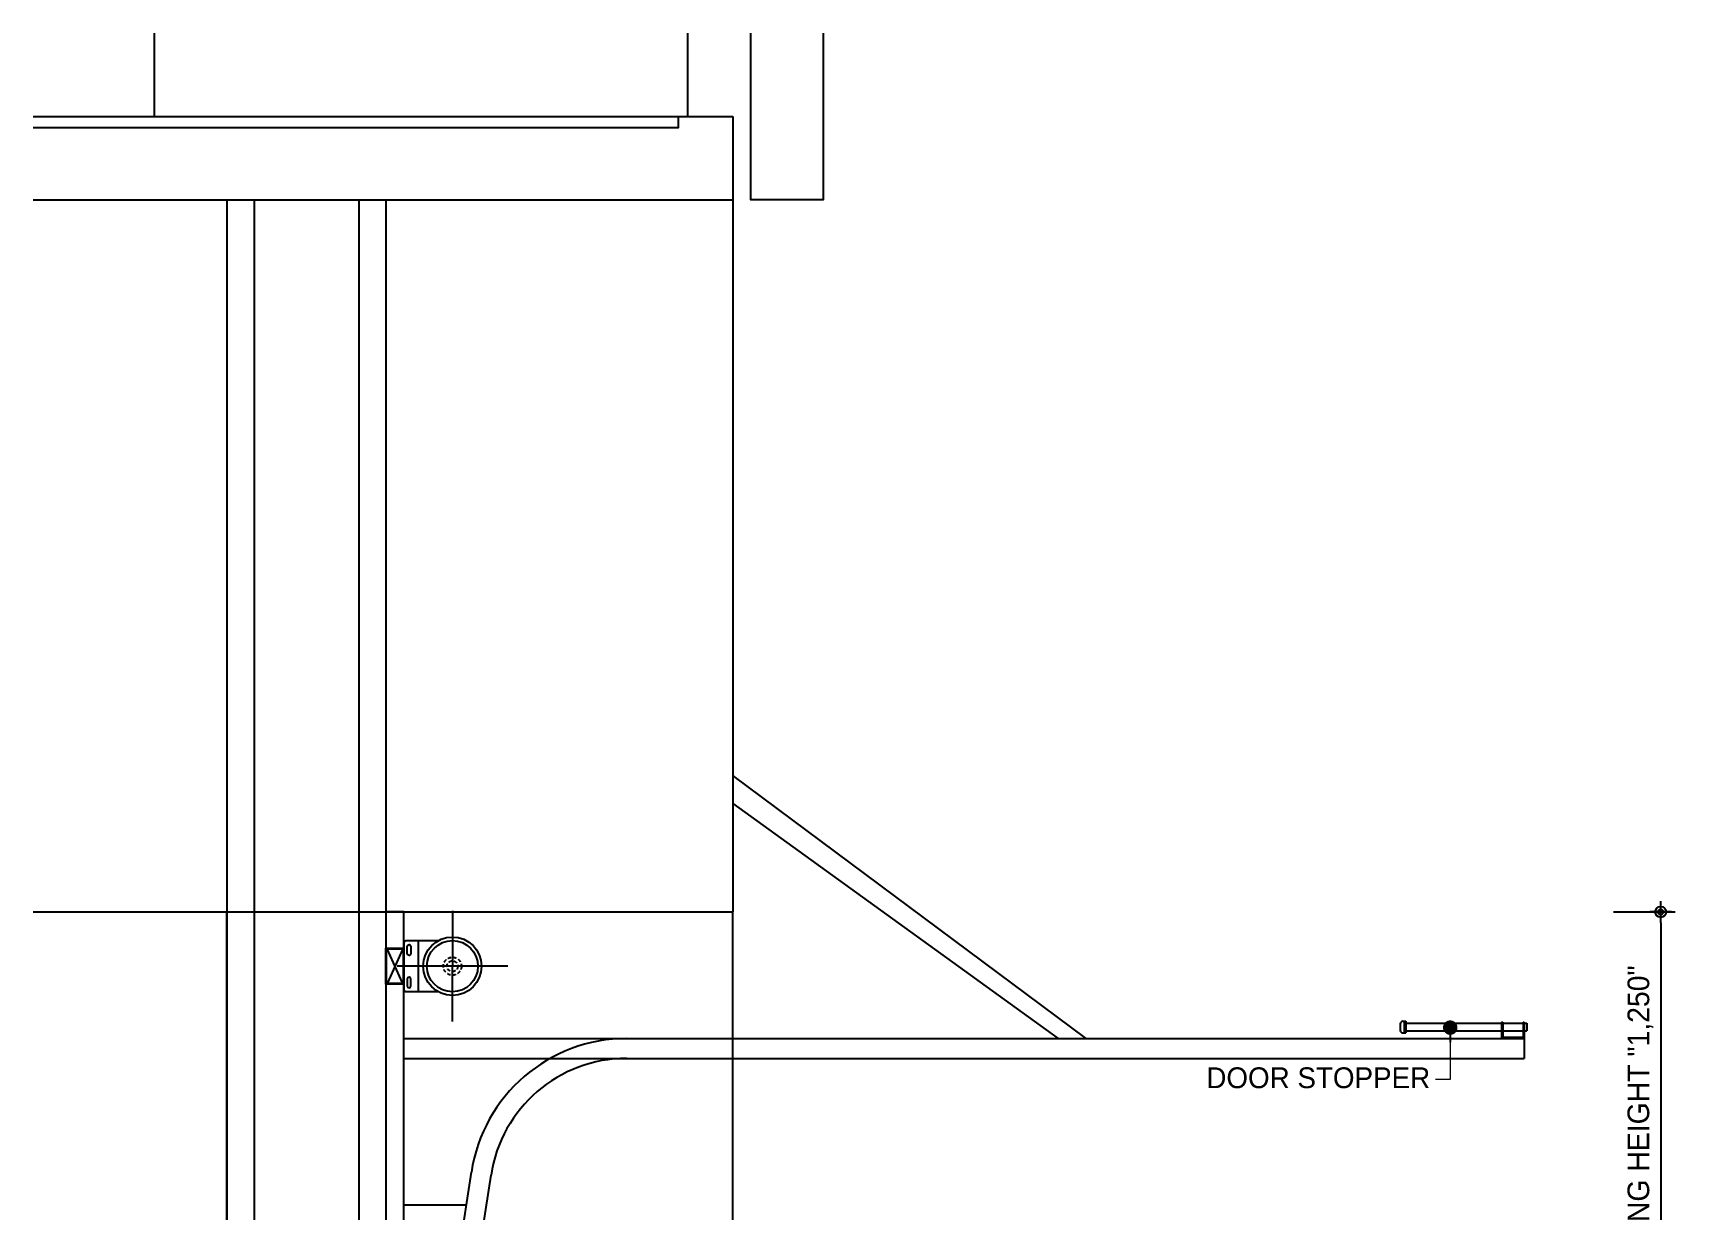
# Model space of a CAD drawing. Header units: millimetres. Extents: x 1448 to 104164, y -19509 to -89.
# Drawn here: x 33568 to 38155, y -4224 to -967 of the extents above; entities that cross this region are included whole.
import ezdxf

# ---------------------------------------------------------------- set-up
doc = ezdxf.new("R2010")
doc.units = ezdxf.units.MM
doc.header["$LTSCALE"] = 60
doc.header["$MEASUREMENT"] = 0
doc.header["$PDSIZE"] = -10
doc.linetypes.add('HID', pattern=[2.5, 1.5, -1])
doc.layers.get('0').update_dxf_attribs({"linetype": 'CONTINUOUS'})
doc.layers.get('Defpoints').update_dxf_attribs({"color": 171, "linetype": 'CONTINUOUS'})
for name, color, linetype in [('8', 8, 'CONTINUOUS'), ('[0]', 255, 'CONTINUOUS'), ('A-text', 3, 'CONTINUOUS'), ('A-판넬_내벽', 4, 'CONTINUOUS'), ('CON', 2, 'CONTINUOUS'), ('DIM', 7, 'CONTINUOUS'), ('ELE5', 7, 'CONTINUOUS'), ('ELE6', 8, 'CONTINUOUS'), ('FIN', 6, 'CONTINUOUS'), ('FIN(패널-200글라스울)', 4, 'CONTINUOUS'), ('ohdoor-1', 5, 'CONTINUOUS'), ('STEEL', 5, 'CONTINUOUS'), ('WALL-석고보드', 7, 'CONTINUOUS'), ('오버헤드 FR', 7, 'CONTINUOUS')]:
    doc.layers.add(name, color=color, linetype=linetype)
doc.styles.add('0T-OUT', font='H2GTRE.TTF')
doc.styles.add('휘츠', font='')
doc.styles.get('휘츠').set_extended_font_data('Dotum')
doc.dimstyles.new('MAIN', dxfattribs={"dimtxt": 1.5, "dimasz": 0.5, "dimexe": 1, "dimexo": 2, "dimgap": 1, "dimtad": 1, "dimdec": 0, "dimdsep": 46, "dimlunit": 6, "dimtxsty": '0T-OUT', "dimblk": 'DOT', "dimcen": 2.5, "dimdle": 2, "dimclrd": 256, "dimclre": 256, "dimclrt": 3, "dimadec": 0, "dimazin": 0, "dimtfac": 1, "dimtdec": 0, "dimtix": 1, "dimtmove": 2, "dimatfit": 3, "dimldrblk": 'DOT', "dimfxl": 1, "dimtvp": 1, "dimtolj": 1, "dimtzin": 0, "dimlwd": 0, "dimlwe": 0, "dimarcsym": 0})
doc.dimstyles.new('휘츠-M', dxfattribs={"dimscale": 100, "dimtxt": 3, "dimasz": 1.5, "dimexe": 2, "dimexo": 3, "dimgap": 1, "dimtad": 1, "dimdec": 0, "dimrnd": 0.25, "dimzin": 0, "dimdsep": 46, "dimlunit": 6, "dimtxsty": '휘츠', "dimblk": 'Z_DOT', "dimcen": 5, "dimclrd": 256, "dimclre": 256, "dimclrt": 3, "dimadec": 0, "dimazin": 0, "dimtm": 1e-09, "dimtfac": 1, "dimtdec": 0, "dimtix": 1, "dimtmove": 2, "dimatfit": 1, "dimldrblk": 'Z_DOT', "dimfxl": 1, "dimtolj": 1, "dimtzin": 0, "dimlwd": -1, "dimarcsym": 0})

# ---------------------------------------------------------------- blocks, each defined once
blk = doc.blocks.new('Z_DOT')
at = {"layer": 'DIM', "color": 0}
for p, q in [((-1, 0), (1, 0)), ((0, -1), (0, 1))]:
    blk.add_line(p, q, dxfattribs=at)
for radius in [0.5, 0.25]:
    blk.add_circle((0, 0), radius, dxfattribs=at)
blk = doc.blocks.new('*D113')
at = {"layer": 'Defpoints', "color": 0, "transparency": 16777216}
for p in [(37881.5, -3397.4), (37881.5, -4647.4), (38072, -4647.4)]:
    blk.add_point(p, dxfattribs=at)
at = {"layer": 'DIM', "lineweight": -2, "transparency": 16777216}
for p, q in [((37941.5, -3397.4), (38112, -3397.4)), ((37941.5, -4647.4), (38112, -4647.4))]:
    blk.add_line(p, q, dxfattribs=at)
at = {"layer": 'DIM', "transparency": 16777216}
blk.add_line((38072, -3427.4), (38072, -4617.4), dxfattribs=at)
at = {"layer": 'DIM', "transparency": 16777216, "xscale": 30, "yscale": 30, "zscale": 30}
for p, rotation in [((38072, -3397.4), 90), ((38072, -4647.4), 270)]:
    blk.add_blockref('Z_DOT', p, dxfattribs=dict(at, rotation=rotation))
at = {"layer": 'DIM', "color": 3, "transparency": 16777216, "insert": (38015.8, -4022.4), "char_height": 60, "attachment_point": 5, "rotation": 90, "style": '0T-OUT'}
blk.add_mtext('\\A1;OPENING HEIGHT "1,250"', dxfattribs=at)
blk = doc.blocks.new('STOPER')
at = {"layer": 'ohdoor-1'}
for p, q in [((-390, 68), (-378.7, 68)), ((-385, 68), (-385, 22)), ((-378.7, 68), (-378.7, 22)), ((-400, 58), (-400, 32)), ((-390, 22), (-378.7, 22)), ((-385, 60), (-385, 30)), ((-378.7, 60), (0, 60)), ((-378.7, 30), (0, 30)), ((0, 65), (0, 0)), ((0, 65), (5, 65)), ((0, 5), (90, 5)), ((0, 0), (90, 0)), ((5, 65), (5, 5)), ((5, 60), (85, 60)), ((5, 30), (85, 30)), ((85, 65), (85, 5)), ((85, 65), (90, 65)), ((90, 65), (90, 0)), ((90, 60), (100, 60)), ((90, 30), (100, 30)), ((100, 60), (100, 30))]:
    blk.add_line(p, q, dxfattribs=at)
for centre, start, end in [((-390, 58), 90, 180), ((-390, 32), 180, 270)]:
    blk.add_arc(centre, 10, start, end, dxfattribs=at)
blk = doc.blocks.new('_Dot')
at = {"color": 0, "linetype": 'ByBlock', "lineweight": -2}
blk.add_line((-0.5, 0), (-1, 0), dxfattribs=at)
at = {"color": 0, "linetype": 'ByBlock', "const_width": 0.5}
blk.add_lwpolyline([(-0.25, 0, 1), (0.25, 0, 1)], format="xyb", close=True, dxfattribs=at)
blk = doc.blocks.new('DOT')
at = {"color": 0, "linetype": 'ByBlock'}
blk.add_line((-0.5, 0), (-1, 0), dxfattribs=at)
at = {"color": 0, "linetype": 'ByBlock', "const_width": 0.5}
blk.add_lwpolyline([(-0.25, 0, 1), (0.25, 0, 1)], format="xyb", close=True, dxfattribs=at)

msp = doc.modelspace()

# ---------------------------------------------------------------- linework, layer by layer
for p, q in [((34590.5, -3501.4, 11.9), (34548.5, -3593.4, 11.9)), ((34590.5, -3593.4, 11.9), (34548.5, -3501.4, 11.9))]:
    msp.add_line(p, q)
at = {"color": 2, "elevation": 19}
msp.add_lwpolyline([(34688.3, -3477.4), (34634.3, -3477.4, 0.267949), (34633.9, -3477.7, -0.57735), (34633, -3477.7, 0.267949), (34632.6, -3477.4), (34599.5, -3477.4, 0.414214), (34594.5, -3482.4), (34594.5, -3612.4, 0.414214), (34599.5, -3617.4), (34632.6, -3617.4, 0.267949), (34633, -3617.2, -0.57735), (34633.9, -3617.2, 0.267949), (34634.3, -3617.4), (34688.3, -3617.4)], format="xyb", dxfattribs=at)
msp.add_lwpolyline([(34633.5, -3477.4), (34633.5, -3617.4)], dxfattribs=at)
at = {"color": 2, "elevation": 33}
for points in [[(34603.5, -3512.4), (34603.5, -3492.4, -1), (34613.5, -3492.4), (34613.5, -3512.4, -1)], [(34603.5, -3602.4, 1), (34613.5, -3602.4), (34613.5, -3582.4, 1), (34603.5, -3582.4)]]:
    msp.add_lwpolyline(points, format="xyb", close=True, dxfattribs=at)
for radius in [80.7, 70.7]:
    msp.add_circle((34728.5, -3547.4, 19), radius)
at = {"color": 2, "linetype": 'HID', "ltscale": 0.1}
msp.add_circle((34728.5, -3547.4, 19), 25, dxfattribs=at)
at = {"linetype": 'HID', "ltscale": 0.1}
msp.add_circle((34728.5, -3547.4, 19), 15, dxfattribs=at)
at = {"layer": '8', "ltscale": 10000, "elevation": 19}
msp.add_lwpolyline([(36404.5, -3747.4), (36482.3, -3747.4), (35504.5, -3019.7), (35504.5, -3097.4)], close=True, dxfattribs=at)
at = {"layer": '[0]', "color": 4}
for p, q in [((34594.5, -3747.4, 19), (37694.5, -3747.4, 19)), ((37694.5, -3747.4, 19), (37694.5, -3802.4, 19)), ((34594.5, -3802.4, 19), (37694.5, -3802.4, 19)), ((34700.5, -4647.4, 19), (34780.9, -4117.2, 19)), ((34755.4, -4651.8, 19), (34835.3, -4125.4, 19)), ((34594.5, -4207.4, 19), (34767.2, -4207.4, 19))]:
    msp.add_line(p, q, dxfattribs=at)
for radius in [435, 380]:
    msp.add_arc((35211, -4182.4, 19), radius, 90, 171.3716, dxfattribs=at)
at = {"layer": 'A-판넬_내벽'}
for p, q in [((34469.5, -1427.4, 19), (34469.5, -4572.4, 19)), ((34544.5, -1427.4, 19), (34544.5, -4572.4, 19)), ((34544.5, -3397.4, 19), (34544.5, -4572.4, 19))]:
    msp.add_line(p, q, dxfattribs=at)
at = {"layer": 'CON', "ltscale": 1000, "elevation": 19}
for points in [[(33568.4, -1227.4), (35354.5, -1227.4), (35354.5, -1197.4), (35504.5, -1197.4)], [(35504.5, -1197.4), (35504.5, -1427.4)], [(33568.4, -1427.4), (35504.5, -1427.4)]]:
    msp.add_lwpolyline(points, dxfattribs=at)
at = {"layer": 'ELE5', "ltscale": 0.1, "elevation": 19}
msp.add_lwpolyline([(34104.5, -7647.4), (34104.5, -3397.4)], dxfattribs=at)
at = {"layer": 'ELE5', "ltscale": 0.1}
msp.add_lwpolyline([(35504.5, -7647.4), (35504.5, -3397.4)], dxfattribs=at)
at = {"layer": 'ELE6', "ltscale": 0.1}
msp.add_line((33904.5, -1197.4, 19), (33904.5, -966.7, 19), dxfattribs=at)
at = {"layer": 'FIN', "ltscale": 0.1}
for p, q in [((34104.5, -1427.4, 19), (34104.5, -4647.4, 19)), ((34179.5, -1427.4, 19), (34179.5, -4572.4, 19))]:
    msp.add_line(p, q, dxfattribs=at)
at = {"layer": 'FIN', "elevation": 19}
msp.add_lwpolyline([(33568.4, -1197.4), (35354.5, -1197.4)], dxfattribs=at)
at = {"layer": 'FIN(패널-200글라스울)', "ltscale": 0.1, "elevation": 19}
msp.add_lwpolyline([(35754.5, -966.7), (35754.5, -1427.4), (35554.5, -1427.4), (35554.5, -966.7)], dxfattribs=at)
at = {"layer": 'STEEL', "ltscale": 0.1}
msp.add_lwpolyline([(35504.5, -1427.4), (35504.5, -3397.4)], dxfattribs=at)
at = {"layer": 'STEEL', "ltscale": 0.1, "elevation": 19}
msp.add_lwpolyline([(33568.4, -3397.4), (35504.5, -3397.4)], dxfattribs=at)
at = {"layer": 'WALL-석고보드', "ltscale": 0.1, "elevation": 19}
msp.add_lwpolyline([(35379.5, -1197.4), (35379.5, -966.7)], dxfattribs=at)
at = {"layer": '오버헤드 FR', "elevation": 19}
for points in [[(34728.5, -3394.3), (34728.5, -3547.4)], [(34594.5, -4597.4), (34594.5, -4597.4), (34594.5, -3397.4), (34544.5, -3397.4), (34544.5, -4572.4)], [(34881.6, -3547.4), (34575.3, -3547.4)], [(34728.5, -3700.6), (34728.5, -3547.4)]]:
    msp.add_lwpolyline(points, dxfattribs=at)
at = {"layer": '오버헤드 FR', "elevation": 26}
msp.add_lwpolyline([(34594.5, -3597.4), (34544.5, -3597.4), (34544.5, -3497.4), (34594.5, -3497.4)], close=True, dxfattribs=at)
msp.add_lwpolyline([(34590.5, -3595.4), (34548.5, -3595.4, -0.414214), (34546.5, -3593.4), (34546.5, -3501.4, -0.414214), (34548.5, -3499.4), (34590.5, -3499.4, -0.414214), (34592.5, -3501.4), (34592.5, -3593.4, -0.414214)], format="xyb", close=True, dxfattribs=at)

# ---------------------------------------------------------------- block references
at = {"color": 4, "xscale": 0.6999999931728108, "yscale": 0.700000010430813, "zscale": 0.6999999931728108}
msp.add_blockref('STOPER', (37631.5, -3747.4, 19), dxfattribs=at)

# ---------------------------------------------------------------- texts
at = {"layer": 'A-text', "ltscale": 0.1, "insert": (36814.7, -3827.2, 10.2), "char_height": 60, "attachment_point": 1, "style": '0T-OUT'}
msp.add_mtext('{\\fExpo M|b0|i0|c129|p18;\\H0.95833x;DOOR STOPPER}', dxfattribs=at)

# ---------------------------------------------------------------- dimensions: what is measured, and where the dimension line sits
at = {"layer": 'DIM'}
dim = msp.add_linear_dim(base=(38072, -4647.4, 19), p1=(37881.5, -3397.4, 19), p2=(37881.5, -4647.4, 19), angle=90, text='OPENING HEIGHT "<>"', dimstyle='휘츠-M', override={"dimscale": 20, "dimtxsty": '0T-OUT'}, dxfattribs=at)
dim.commit()
dim.dimension.update_dxf_attribs({"geometry": '*D113', "text_midpoint": (38015.8, -4022.4, 19)})

# ---------------------------------------------------------------- leaders
msp.add_leader([(37489.5, -3717.3), (37489.5, -3860.7), (37448.4, -3860.7)], dimstyle='MAIN', override={"dimscale": 40, "dimasz": 1, "dimtad": 0, "dimldrblk": 'DOT', "dimfxl": 2, "dimarcsym": 2})

doc.saveas('drawing.dxf')
